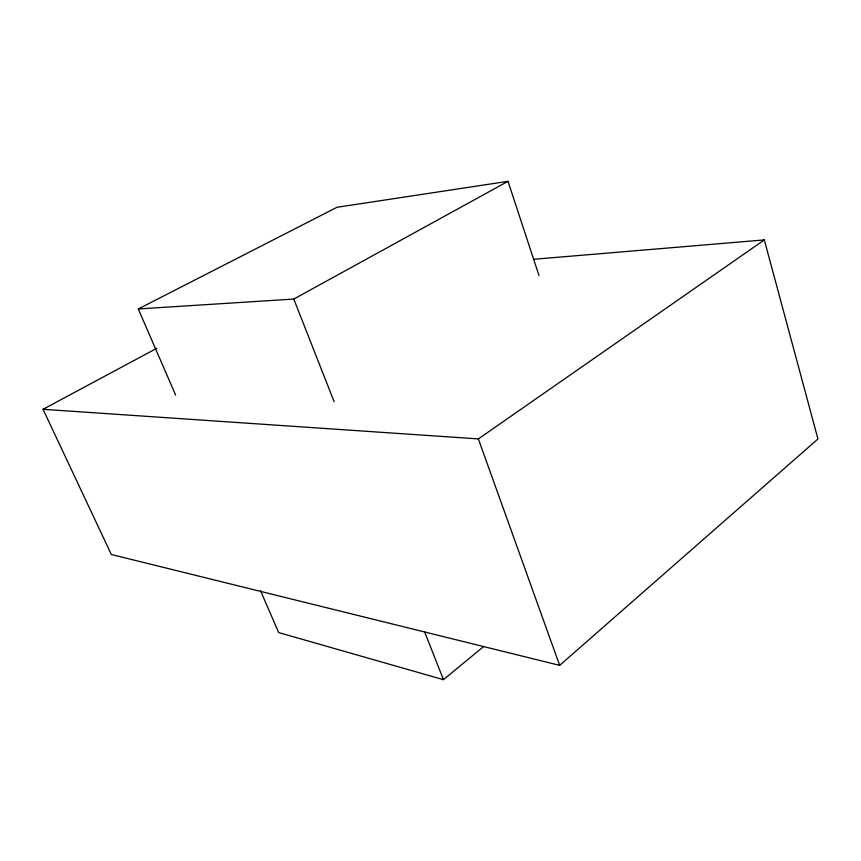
<?xml version="1.0" encoding="UTF-8"?>
<svg xmlns="http://www.w3.org/2000/svg" width="861" height="861" viewBox="0 0 861 861"><rect width="100%" height="100%" fill="white"/><g stroke="black" fill="none" stroke-linecap="round" stroke-linejoin="round"><path stroke-width="1.29" d="M156.799 348.285L43.05 409.298L111.317 554.484L559.661 665.37L817.95 438.992L764.32 239.918L533.992 259.258M260.517 590.732L278.673 632.566L443.437 679.673L483.721 646.46M43.05 409.298L478.361 438.916L764.32 239.918M175.633 395.091L138.266 308.959L293.784 299.068L508.012 181.327L538.997 275.552M138.266 308.959L337.006 207.286L508.012 181.327M293.784 299.068L334.143 401.732M424.731 632.092L443.437 679.673M478.361 438.916L559.661 665.37"/></g></svg>
